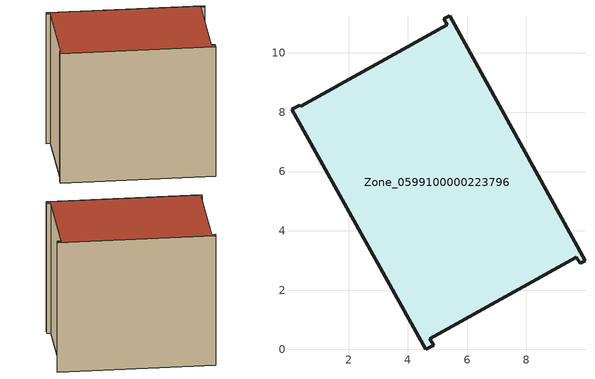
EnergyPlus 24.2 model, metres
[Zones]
Zone_0599100000223796
 floor ground (C_G): 5.22,11.15 5.41,11.26 9.98,3 9.81,2.9 9.69,3.12 4.75,0.36 4.87,0.15 4.6,0 0.08,8.1 0.36,8.24 0.39,8.2 5.33,10.96 z0
 wall outside (C_F): 5.41,11.26 5.22,11.15 5.33,10.96 0.39,8.2 0.36,8.24 0.08,8.1 4.6,0 4.87,0.15 4.75,0.36 9.69,3.12 9.81,2.9 9.98,3 5.41,11.26 z0:8.34
 roof outside (C_R): 0.39,8.2 0.36,8.24 0.08,8.1 4.6,0 4.87,0.15 4.75,0.36 9.69,3.12 9.81,2.9 9.98,3 5.41,11.26 5.22,11.15 5.33,10.96 z8.34
[BUILDING]
Pand.0599100000223796: North Axis=0; Terrain=City; Loads Convergence Tolerance Value=0.04; Temperature Convergence Tolerance Value=0.4; Solar Distribution=FullExterior; Maximum Number of Warmup Days=25; Minimum Number of Warmup Days=1
[Site:Location]
Rotterdam.The.Hague.AP_ZH_NLD Design_Conditions: Latitude=51.96; Longitude=4.45; Time Zone=1; Elevation=-4.5
[SITE:GROUNDTEMPERATURE:BUILDINGSURFACE]
18, 18, 18, 18, 18, 18, 18, 18, 18, 18, 18, 18
[MATERIAL] Thermal Absorptance=0.9; Solar Absorptance=0.7; Visible Absorptance=0.7
Name | Roughness | Thickness | Conductivity | Density | Specific Heat
G.TI.1965-1974 | MediumSmooth | 0.15 | 0.882353 | 540 | 1210
F.TI.1965-1974 | Rough | 0.3 | 0.697674 | 1920 | 840
R.TI.1965-1974 | MediumRough | 0.2 | 0.232558 | 1500 | 1000
[CONSTRUCTION]
C_G: G.TI.1965-1974
C_F: F.TI.1965-1974
C_R: R.TI.1965-1974
[ZONE]
Zone_0599100000223796: Type=1; Multiplier=1; Ceiling Height=Autocalculate; Volume=Autocalculate; Floor Area=autocalculate; Part of Total Floor Area=Yes
[ZONEINFILTRATION:DESIGNFLOWRATE]
Infil_Zone_0599100000223796: Zone or ZoneList or Space or SpaceList=Zone_0599100000223796; Schedule=AlwaysOn; Design Flow Rate Calculation Method=Flow/Area; Flow Rate per Floor Area=0.003; Constant Term Coefficient=1; Temperature Term Coefficient=0; Velocity Term Coefficient=0; Velocity Squared Term Coefficient=0
[HVACTEMPLATE:ZONE:IDEALLOADSAIRSYSTEM]
Zone_0599100000223796: Maximum Heating Supply Air Temperature=50; Minimum Cooling Supply Air Temperature=13; Maximum Heating Supply Air Humidity Ratio=0.0156; Minimum Cooling Supply Air Humidity Ratio=0.0077; Heating Limit=NoLimit; Cooling Limit=NoLimit; Dehumidification Control Type=ConstantSensibleHeatRatio; Cooling Sensible Heat Ratio=0.7; Dehumidification Setpoint=60; Humidification Control Type=None; Humidification Setpoint=30; Outdoor Air Method=None; Outdoor Air Flow Rate per Person=0.00944; Outdoor Air Flow Rate per Zone Floor Area=0; Outdoor Air Flow Rate per Zone=0; Demand Controlled Ventilation Type=None; Outdoor Air Economizer Type=NoEconomizer; Heat Recovery Type=None; Sensible Heat Recovery Effectiveness=0.7; Latent Heat Recovery Effectiveness=0.65
[ZONECONTROL:THERMOSTAT]
ThermostatControl_Zone_0599100000223796: Zone or ZoneList=Zone_0599100000223796; Control Type Schedule=DualSetpointControlType; Control 1=Thermostat_Zone_0599100000223796; Temperature Difference Between Cutout And Setpoint=0
[THERMOSTATSETPOINT:DUALSETPOINT]
Thermostat_Zone_0599100000223796: Heating Setpoint Temperature Schedule=HeatingSetpoint_Zone_0599100000223796; Cooling Setpoint Temperature Schedule=CoolingSetpoint_Zone_0599100000223796
[SCHEDULE:COMPACT]
HeatingSetpoint_Zone_0599100000223796: Through: 12/31, For: AllDays, Until: 24:00, 21
CoolingSetpoint_Zone_0599100000223796: Through: 12/31, For: AllDays, Until: 24:00, 24
DualSetpointControlType: Through: 12/31, For: AllDays, Until: 24:00, 4
AlwaysOn: Through: 12/31, For: AllDays, Until: 24:00, 1
